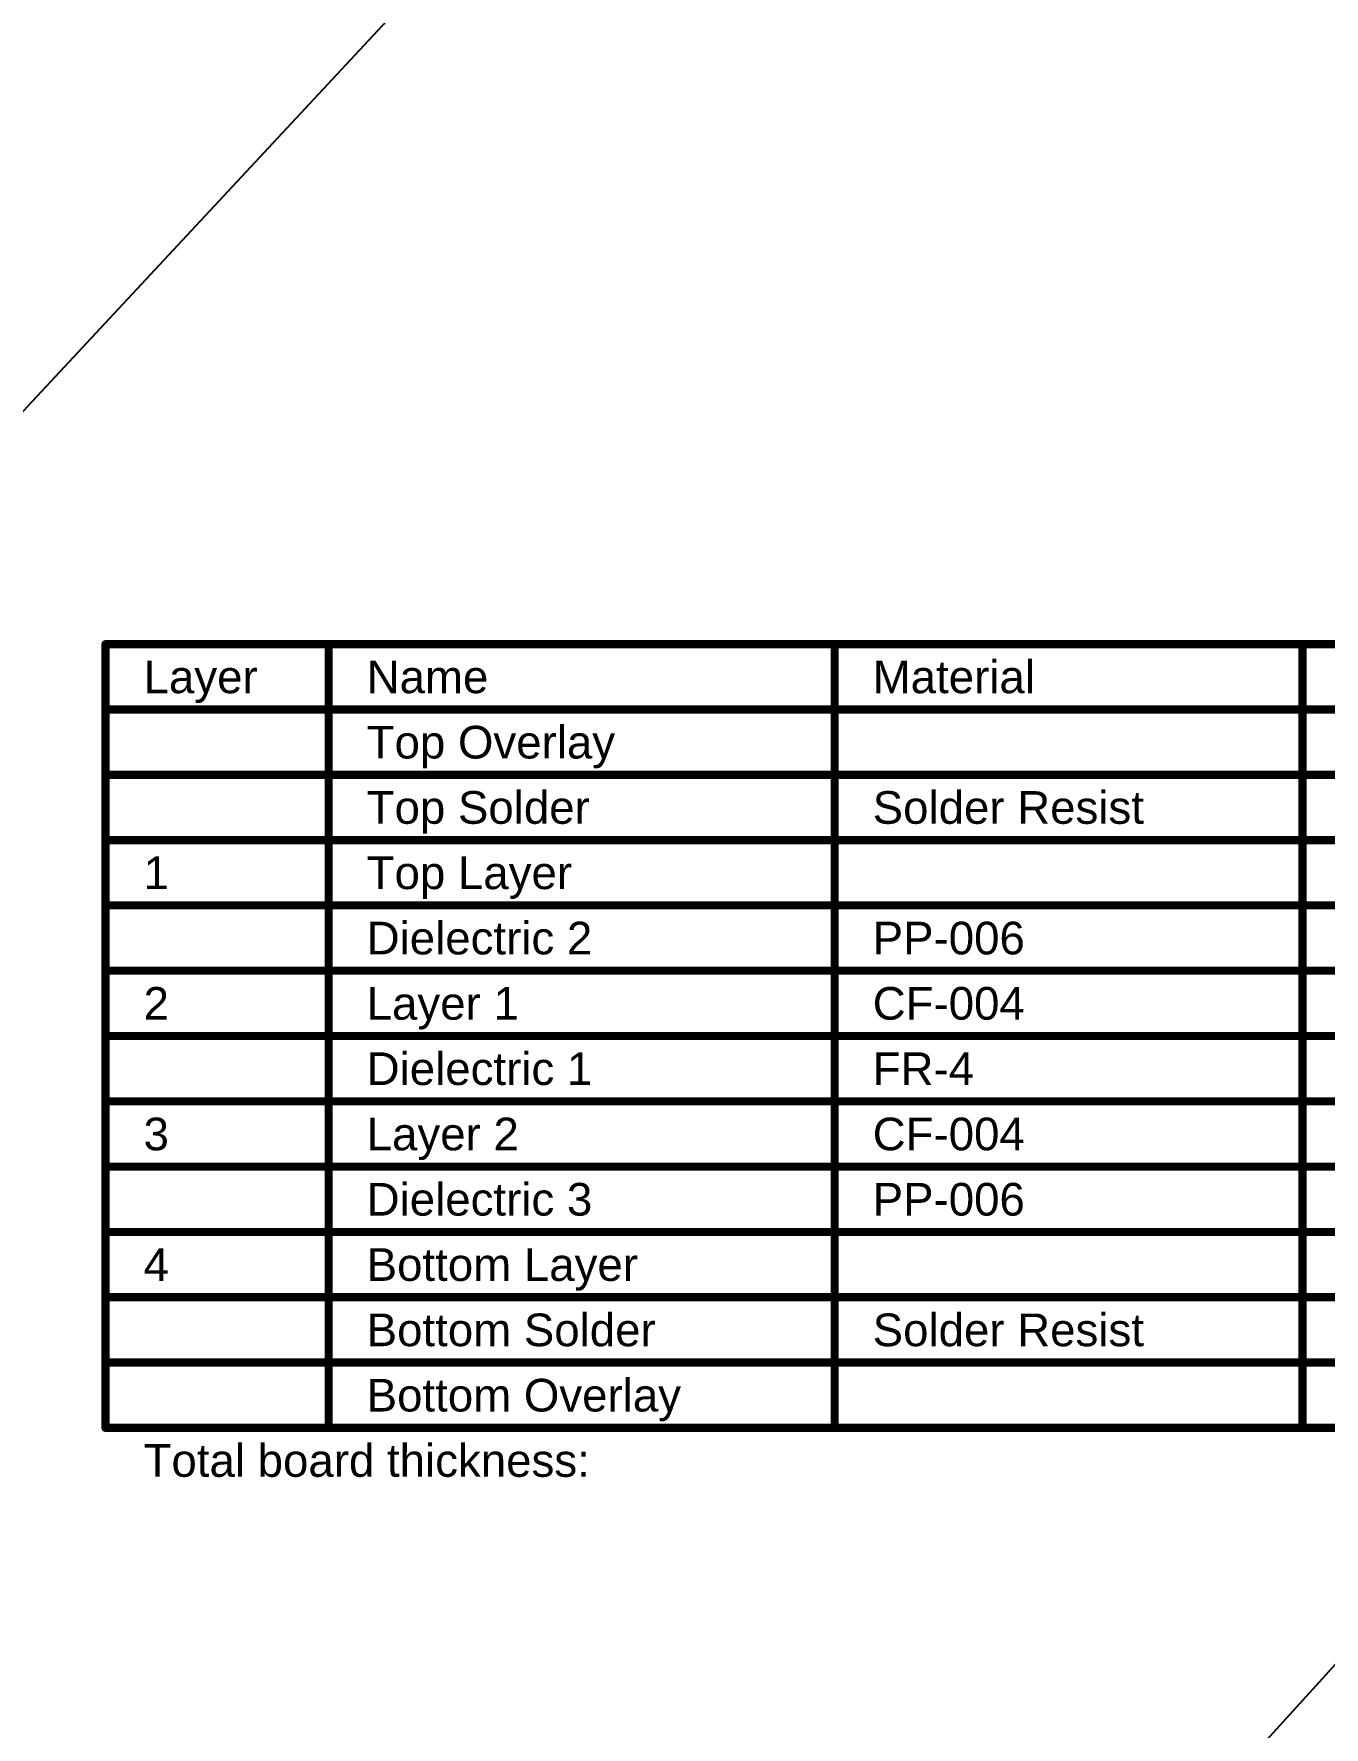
# Model space of a CAD drawing. Header units: inches. Extents: x 0 to 5032, y 0 to 5323.
# Drawn here: x 211.2 to 271.4, y 85.2 to 164.2 of the extents above; entities that cross this region are included whole.
import ezdxf

# ---------------------------------------------------------------- set-up
doc = ezdxf.new("R2010")
doc.units = ezdxf.units.IN
doc.layers.add('Fabrication', color=76, linetype='Continuous')
doc.layers.add('Top Solder', color=216, linetype='Continuous')
doc.styles.add('Arial', font='', dxfattribs={"height": 0.2})
doc.styles.get('Arial').set_extended_font_data('Arial')

msp = doc.modelspace()

# ---------------------------------------------------------------- linework, layer by layer
at = {"layer": 'Fabrication'}
for points in [[(214.543, 135.746, 0.381, 0.381, 0), (329.828, 135.746, 0.381, 0.381, 0)], [(214.543, 99.17, 0.381, 0.381, 0), (214.543, 135.746, 0.381, 0.381, 0)], [(224.955, 99.17, 0.381, 0.381, 0), (224.955, 135.746, 0.381, 0.381, 0)], [(248.57, 99.17, 0.381, 0.381, 0), (248.57, 135.746, 0.381, 0.381, 0)], [(270.408, 99.17, 0.381, 0.381, 0), (270.408, 135.746, 0.381, 0.381, 0)], [(214.543, 132.698, 0.381, 0.381, 0), (329.828, 132.698, 0.381, 0.381, 0)], [(214.543, 129.65, 0.381, 0.381, 0), (224.955, 129.65, 0.381, 0.381, 0)], [(224.955, 129.65, 0.381, 0.381, 0), (248.57, 129.65, 0.381, 0.381, 0)], [(248.57, 129.65, 0.381, 0.381, 0), (270.408, 129.65, 0.381, 0.381, 0)], [(270.408, 129.65, 0.381, 0.381, 0), (286.914, 129.65, 0.381, 0.381, 0)], [(214.543, 126.602, 0.381, 0.381, 0), (224.955, 126.602, 0.381, 0.381, 0)], [(224.955, 126.602, 0.381, 0.381, 0), (248.57, 126.602, 0.381, 0.381, 0)], [(248.57, 126.602, 0.381, 0.381, 0), (270.408, 126.602, 0.381, 0.381, 0)], [(270.408, 126.602, 0.381, 0.381, 0), (286.914, 126.602, 0.381, 0.381, 0)], [(214.543, 123.554, 0.381, 0.381, 0), (224.955, 123.554, 0.381, 0.381, 0)], [(224.955, 123.554, 0.381, 0.381, 0), (248.57, 123.554, 0.381, 0.381, 0)], [(248.57, 123.554, 0.381, 0.381, 0), (270.408, 123.554, 0.381, 0.381, 0)], [(270.408, 123.554, 0.381, 0.381, 0), (286.914, 123.554, 0.381, 0.381, 0)], [(214.543, 120.506, 0.381, 0.381, 0), (224.955, 120.506, 0.381, 0.381, 0)], [(224.955, 120.506, 0.381, 0.381, 0), (248.57, 120.506, 0.381, 0.381, 0)], [(248.57, 120.506, 0.381, 0.381, 0), (270.408, 120.506, 0.381, 0.381, 0)], [(270.408, 120.506, 0.381, 0.381, 0), (286.914, 120.506, 0.381, 0.381, 0)], [(214.543, 117.458, 0.381, 0.381, 0), (224.955, 117.458, 0.381, 0.381, 0)], [(224.955, 117.458, 0.381, 0.381, 0), (248.57, 117.458, 0.381, 0.381, 0)], [(248.57, 117.458, 0.381, 0.381, 0), (270.408, 117.458, 0.381, 0.381, 0)], [(270.408, 117.458, 0.381, 0.381, 0), (286.914, 117.458, 0.381, 0.381, 0)], [(214.543, 114.41, 0.381, 0.381, 0), (224.955, 114.41, 0.381, 0.381, 0)], [(224.955, 114.41, 0.381, 0.381, 0), (248.57, 114.41, 0.381, 0.381, 0)], [(248.57, 114.41, 0.381, 0.381, 0), (270.408, 114.41, 0.381, 0.381, 0)], [(270.408, 114.41, 0.381, 0.381, 0), (286.914, 114.41, 0.381, 0.381, 0)], [(214.543, 111.362, 0.381, 0.381, 0), (224.955, 111.362, 0.381, 0.381, 0)], [(224.955, 111.362, 0.381, 0.381, 0), (248.57, 111.362, 0.381, 0.381, 0)], [(248.57, 111.362, 0.381, 0.381, 0), (270.408, 111.362, 0.381, 0.381, 0)], [(270.408, 111.362, 0.381, 0.381, 0), (286.914, 111.362, 0.381, 0.381, 0)], [(214.543, 108.314, 0.381, 0.381, 0), (224.955, 108.314, 0.381, 0.381, 0)], [(224.955, 108.314, 0.381, 0.381, 0), (248.57, 108.314, 0.381, 0.381, 0)], [(248.57, 108.314, 0.381, 0.381, 0), (270.408, 108.314, 0.381, 0.381, 0)], [(270.408, 108.314, 0.381, 0.381, 0), (286.914, 108.314, 0.381, 0.381, 0)], [(214.543, 105.266, 0.381, 0.381, 0), (224.955, 105.266, 0.381, 0.381, 0)], [(224.955, 105.266, 0.381, 0.381, 0), (248.57, 105.266, 0.381, 0.381, 0)], [(248.57, 105.266, 0.381, 0.381, 0), (270.408, 105.266, 0.381, 0.381, 0)], [(270.408, 105.266, 0.381, 0.381, 0), (286.914, 105.266, 0.381, 0.381, 0)], [(214.543, 102.218, 0.381, 0.381, 0), (224.955, 102.218, 0.381, 0.381, 0)], [(224.955, 102.218, 0.381, 0.381, 0), (248.57, 102.218, 0.381, 0.381, 0)], [(248.57, 102.218, 0.381, 0.381, 0), (270.408, 102.218, 0.381, 0.381, 0)], [(270.408, 102.218, 0.381, 0.381, 0), (286.914, 102.218, 0.381, 0.381, 0)], [(214.543, 99.17, 0.381, 0.381, 0), (224.955, 99.17, 0.381, 0.381, 0)], [(224.955, 99.17, 0.381, 0.381, 0), (248.57, 99.17, 0.381, 0.381, 0)], [(248.57, 99.17, 0.381, 0.381, 0), (270.408, 99.17, 0.381, 0.381, 0)], [(270.408, 99.17, 0.381, 0.381, 0), (286.914, 99.17, 0.381, 0.381, 0)]]:
    msp.add_lwpolyline(points, format="xyseb", dxfattribs=at)
for points in [[(214.448, 135.746, 0.191, 0.191, 1), (214.638, 135.746, 0.191, 0.191, 1)], [(214.448, 135.746, 0.191, 0.191, 1), (214.638, 135.746, 0.191, 0.191, 1)], [(224.859, 135.746, 0.191, 0.191, 1), (225.05, 135.746, 0.191, 0.191, 1)], [(248.475, 135.746, 0.191, 0.191, 1), (248.665, 135.746, 0.191, 0.191, 1)], [(270.313, 135.746, 0.191, 0.191, 1), (270.503, 135.746, 0.191, 0.191, 1)], [(214.448, 132.698, 0.191, 0.191, 1), (214.638, 132.698, 0.191, 0.191, 1)], [(214.448, 129.65, 0.191, 0.191, 1), (214.638, 129.65, 0.191, 0.191, 1)], [(224.859, 129.65, 0.191, 0.191, 1), (225.05, 129.65, 0.191, 0.191, 1)], [(224.859, 129.65, 0.191, 0.191, 1), (225.05, 129.65, 0.191, 0.191, 1)], [(248.475, 129.65, 0.191, 0.191, 1), (248.665, 129.65, 0.191, 0.191, 1)], [(248.475, 129.65, 0.191, 0.191, 1), (248.665, 129.65, 0.191, 0.191, 1)], [(270.313, 129.65, 0.191, 0.191, 1), (270.503, 129.65, 0.191, 0.191, 1)], [(270.313, 129.65, 0.191, 0.191, 1), (270.503, 129.65, 0.191, 0.191, 1)], [(214.448, 126.602, 0.191, 0.191, 1), (214.638, 126.602, 0.191, 0.191, 1)], [(224.859, 126.602, 0.191, 0.191, 1), (225.05, 126.602, 0.191, 0.191, 1)], [(224.859, 126.602, 0.191, 0.191, 1), (225.05, 126.602, 0.191, 0.191, 1)], [(248.475, 126.602, 0.191, 0.191, 1), (248.665, 126.602, 0.191, 0.191, 1)], [(248.475, 126.602, 0.191, 0.191, 1), (248.665, 126.602, 0.191, 0.191, 1)], [(270.313, 126.602, 0.191, 0.191, 1), (270.503, 126.602, 0.191, 0.191, 1)], [(270.313, 126.602, 0.191, 0.191, 1), (270.503, 126.602, 0.191, 0.191, 1)], [(214.448, 123.554, 0.191, 0.191, 1), (214.638, 123.554, 0.191, 0.191, 1)], [(224.859, 123.554, 0.191, 0.191, 1), (225.05, 123.554, 0.191, 0.191, 1)], [(224.859, 123.554, 0.191, 0.191, 1), (225.05, 123.554, 0.191, 0.191, 1)], [(248.475, 123.554, 0.191, 0.191, 1), (248.665, 123.554, 0.191, 0.191, 1)], [(248.475, 123.554, 0.191, 0.191, 1), (248.665, 123.554, 0.191, 0.191, 1)], [(270.313, 123.554, 0.191, 0.191, 1), (270.503, 123.554, 0.191, 0.191, 1)], [(270.313, 123.554, 0.191, 0.191, 1), (270.503, 123.554, 0.191, 0.191, 1)], [(214.448, 120.506, 0.191, 0.191, 1), (214.638, 120.506, 0.191, 0.191, 1)], [(224.859, 120.506, 0.191, 0.191, 1), (225.05, 120.506, 0.191, 0.191, 1)], [(224.859, 120.506, 0.191, 0.191, 1), (225.05, 120.506, 0.191, 0.191, 1)], [(248.475, 120.506, 0.191, 0.191, 1), (248.665, 120.506, 0.191, 0.191, 1)], [(248.475, 120.506, 0.191, 0.191, 1), (248.665, 120.506, 0.191, 0.191, 1)], [(270.313, 120.506, 0.191, 0.191, 1), (270.503, 120.506, 0.191, 0.191, 1)], [(270.313, 120.506, 0.191, 0.191, 1), (270.503, 120.506, 0.191, 0.191, 1)], [(214.448, 117.458, 0.191, 0.191, 1), (214.638, 117.458, 0.191, 0.191, 1)], [(224.859, 117.458, 0.191, 0.191, 1), (225.05, 117.458, 0.191, 0.191, 1)], [(224.859, 117.458, 0.191, 0.191, 1), (225.05, 117.458, 0.191, 0.191, 1)], [(248.475, 117.458, 0.191, 0.191, 1), (248.665, 117.458, 0.191, 0.191, 1)], [(248.475, 117.458, 0.191, 0.191, 1), (248.665, 117.458, 0.191, 0.191, 1)], [(270.313, 117.458, 0.191, 0.191, 1), (270.503, 117.458, 0.191, 0.191, 1)], [(270.313, 117.458, 0.191, 0.191, 1), (270.503, 117.458, 0.191, 0.191, 1)], [(214.448, 114.41, 0.191, 0.191, 1), (214.638, 114.41, 0.191, 0.191, 1)], [(224.859, 114.41, 0.191, 0.191, 1), (225.05, 114.41, 0.191, 0.191, 1)], [(224.859, 114.41, 0.191, 0.191, 1), (225.05, 114.41, 0.191, 0.191, 1)], [(248.475, 114.41, 0.191, 0.191, 1), (248.665, 114.41, 0.191, 0.191, 1)], [(248.475, 114.41, 0.191, 0.191, 1), (248.665, 114.41, 0.191, 0.191, 1)], [(270.313, 114.41, 0.191, 0.191, 1), (270.503, 114.41, 0.191, 0.191, 1)], [(270.313, 114.41, 0.191, 0.191, 1), (270.503, 114.41, 0.191, 0.191, 1)], [(214.448, 111.362, 0.191, 0.191, 1), (214.638, 111.362, 0.191, 0.191, 1)], [(224.859, 111.362, 0.191, 0.191, 1), (225.05, 111.362, 0.191, 0.191, 1)], [(224.859, 111.362, 0.191, 0.191, 1), (225.05, 111.362, 0.191, 0.191, 1)], [(248.475, 111.362, 0.191, 0.191, 1), (248.665, 111.362, 0.191, 0.191, 1)], [(248.475, 111.362, 0.191, 0.191, 1), (248.665, 111.362, 0.191, 0.191, 1)], [(270.313, 111.362, 0.191, 0.191, 1), (270.503, 111.362, 0.191, 0.191, 1)], [(270.313, 111.362, 0.191, 0.191, 1), (270.503, 111.362, 0.191, 0.191, 1)], [(214.448, 108.314, 0.191, 0.191, 1), (214.638, 108.314, 0.191, 0.191, 1)], [(224.859, 108.314, 0.191, 0.191, 1), (225.05, 108.314, 0.191, 0.191, 1)], [(224.859, 108.314, 0.191, 0.191, 1), (225.05, 108.314, 0.191, 0.191, 1)], [(248.475, 108.314, 0.191, 0.191, 1), (248.665, 108.314, 0.191, 0.191, 1)], [(248.475, 108.314, 0.191, 0.191, 1), (248.665, 108.314, 0.191, 0.191, 1)], [(270.313, 108.314, 0.191, 0.191, 1), (270.503, 108.314, 0.191, 0.191, 1)], [(270.313, 108.314, 0.191, 0.191, 1), (270.503, 108.314, 0.191, 0.191, 1)], [(214.448, 105.266, 0.191, 0.191, 1), (214.638, 105.266, 0.191, 0.191, 1)], [(224.859, 105.266, 0.191, 0.191, 1), (225.05, 105.266, 0.191, 0.191, 1)], [(224.859, 105.266, 0.191, 0.191, 1), (225.05, 105.266, 0.191, 0.191, 1)], [(248.475, 105.266, 0.191, 0.191, 1), (248.665, 105.266, 0.191, 0.191, 1)], [(248.475, 105.266, 0.191, 0.191, 1), (248.665, 105.266, 0.191, 0.191, 1)], [(270.313, 105.266, 0.191, 0.191, 1), (270.503, 105.266, 0.191, 0.191, 1)], [(270.313, 105.266, 0.191, 0.191, 1), (270.503, 105.266, 0.191, 0.191, 1)], [(214.448, 102.218, 0.191, 0.191, 1), (214.638, 102.218, 0.191, 0.191, 1)], [(224.859, 102.218, 0.191, 0.191, 1), (225.05, 102.218, 0.191, 0.191, 1)], [(224.859, 102.218, 0.191, 0.191, 1), (225.05, 102.218, 0.191, 0.191, 1)], [(248.475, 102.218, 0.191, 0.191, 1), (248.665, 102.218, 0.191, 0.191, 1)], [(248.475, 102.218, 0.191, 0.191, 1), (248.665, 102.218, 0.191, 0.191, 1)], [(270.313, 102.218, 0.191, 0.191, 1), (270.503, 102.218, 0.191, 0.191, 1)], [(270.313, 102.218, 0.191, 0.191, 1), (270.503, 102.218, 0.191, 0.191, 1)], [(214.448, 99.17, 0.191, 0.191, 1), (214.638, 99.17, 0.191, 0.191, 1)], [(214.448, 99.17, 0.191, 0.191, 1), (214.638, 99.17, 0.191, 0.191, 1)], [(224.859, 99.17, 0.191, 0.191, 1), (225.05, 99.17, 0.191, 0.191, 1)], [(224.859, 99.17, 0.191, 0.191, 1), (225.05, 99.17, 0.191, 0.191, 1)], [(224.859, 99.17, 0.191, 0.191, 1), (225.05, 99.17, 0.191, 0.191, 1)], [(248.475, 99.17, 0.191, 0.191, 1), (248.665, 99.17, 0.191, 0.191, 1)], [(248.475, 99.17, 0.191, 0.191, 1), (248.665, 99.17, 0.191, 0.191, 1)], [(248.475, 99.17, 0.191, 0.191, 1), (248.665, 99.17, 0.191, 0.191, 1)], [(270.313, 99.17, 0.191, 0.191, 1), (270.503, 99.17, 0.191, 0.191, 1)], [(270.313, 99.17, 0.191, 0.191, 1), (270.503, 99.17, 0.191, 0.191, 1)], [(270.313, 99.17, 0.191, 0.191, 1), (270.503, 99.17, 0.191, 0.191, 1)]]:
    msp.add_lwpolyline(points, format="xyseb", close=True, dxfattribs=at)
at = {"layer": 'Top Solder'}
for p in [(195.213, 129.998), (197.404, 6.164)]:
    msp.add_line(p, (5032.339, 5323.237), dxfattribs=at)

# ---------------------------------------------------------------- texts
at = {"layer": 'Fabrication', "style": 'Arial'}
for s, p in [('Layer', (216.321, 133.46)), ('Name', (226.733, 133.46)), ('Material', (250.348, 133.46)), ('Top Overlay', (226.733, 130.412)), ('Top Solder', (226.733, 127.364)), ('Solder Resist', (250.348, 127.364)), ('1', (216.321, 124.316)), ('Top Layer', (226.733, 124.316)), ('Dielectric 2', (226.733, 121.268)), ('PP-006', (250.348, 121.268)), ('2', (216.321, 118.22)), ('Layer 1', (226.733, 118.22)), ('CF-004', (250.348, 118.22)), ('Dielectric 1', (226.733, 115.172)), ('FR-4', (250.348, 115.172)), ('3', (216.321, 112.124)), ('Layer 2', (226.733, 112.124)), ('CF-004', (250.348, 112.124)), ('Dielectric 3', (226.733, 109.076)), ('PP-006', (250.348, 109.076)), ('4', (216.321, 106.028)), ('Bottom Layer', (226.733, 106.028)), ('Bottom Solder', (226.733, 102.98)), ('Solder Resist', (250.348, 102.98)), ('Bottom Overlay', (226.733, 99.932)), ('Total board thickness:', (216.321, 96.884))]:
    msp.add_text(s, height=1.524, dxfattribs=at).set_placement(p)

doc.saveas('drawing.dxf')
